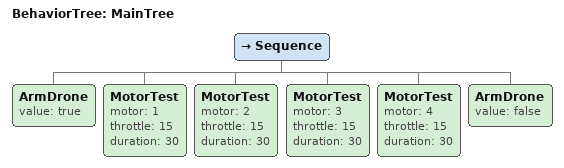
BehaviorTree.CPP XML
<?xml version="1.0" encoding="UTF-8"?>
<root BTCPP_format="4">
    <BehaviorTree ID="MainTree">
        <!-- Sequence fails if any child fails, and only finishes when all succeed -->
        <Sequence>
            <!-- 1. Arm the Drone for Motor Testing (Bypasses RC checks usually) -->
            <ArmDrone value="true" />

            <!-- 2. Test motors sequentially: throttle 15%, duration 30 seconds each -->
            <!-- Note: Pixhawk motor numbering: 1=FrontRight, 2=RearLeft, 3=FrontLeft, 4=RearRight -->
            <MotorTest motor="1" throttle="15" duration="30" />
            <MotorTest motor="2" throttle="15" duration="30" />
            <MotorTest motor="3" throttle="15" duration="30" />
            <MotorTest motor="4" throttle="15" duration="30" />

            <!-- 3. Disarm the Drone safely -->
            <ArmDrone value="false" />
        </Sequence>
    </BehaviorTree>
</root>
